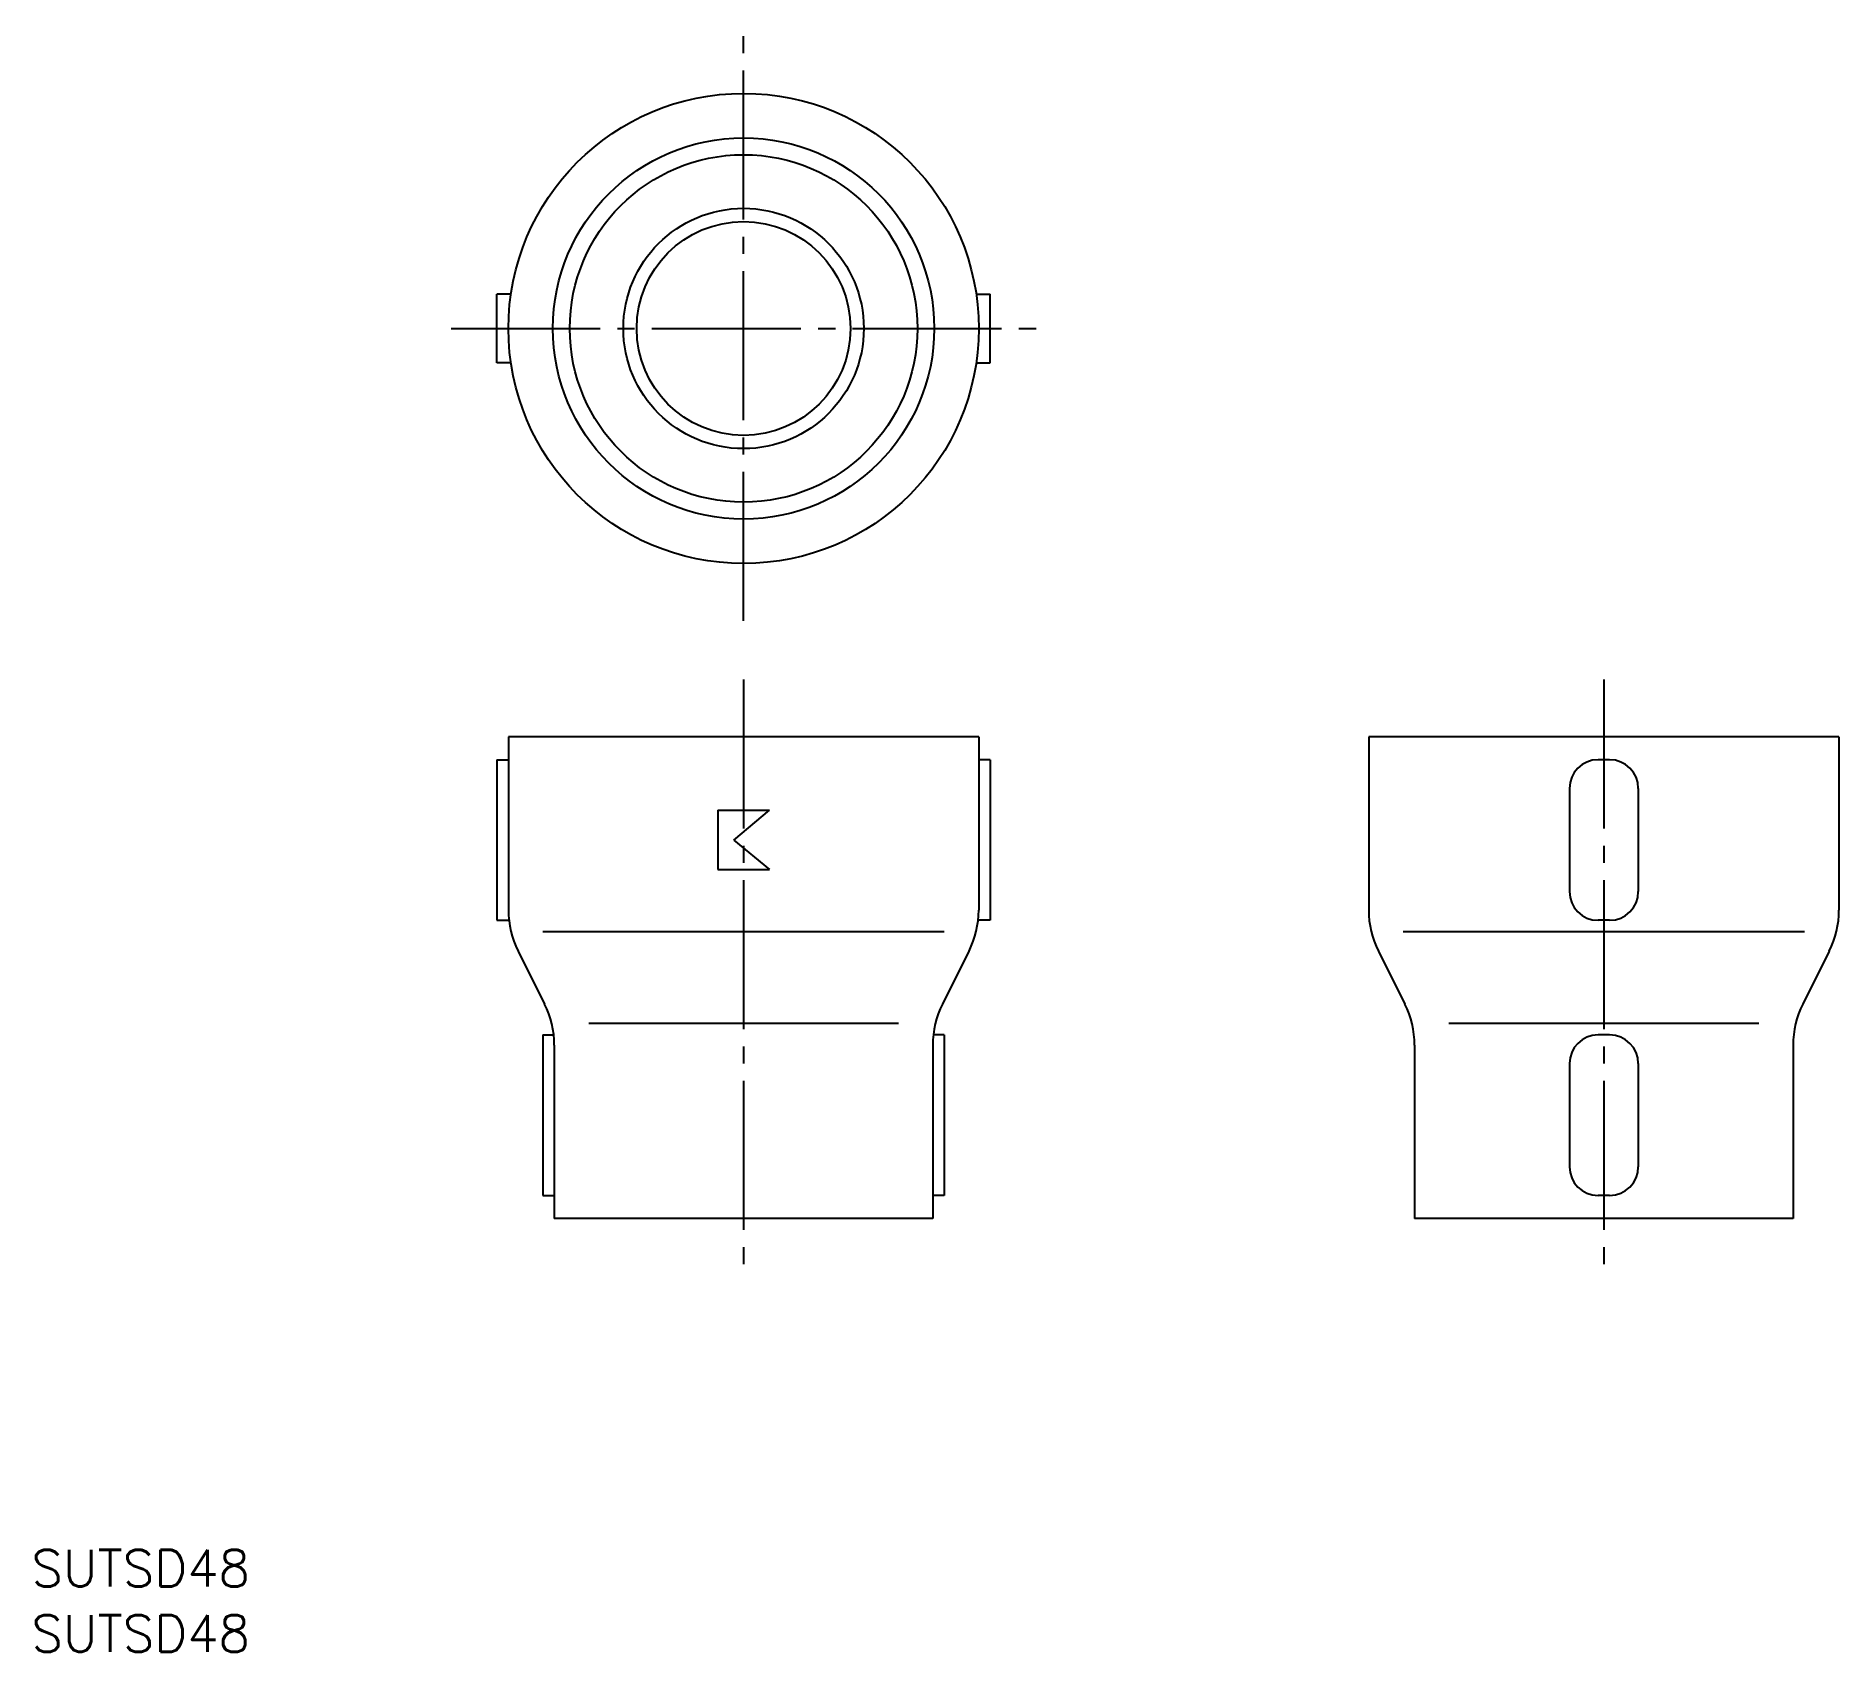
# Model space of a CAD drawing. Extents: x 22 to 179, y 101 to 242.
import ezdxf

# ---------------------------------------------------------------- set-up
doc = ezdxf.new("R2010")
doc.units = 0
doc.linetypes.add('CENTER', pattern=[17.5, 13, -1.5, 1.5, -1.5])
doc.layers.get('0').update_dxf_attribs({"linetype": 'CONTINUOUS'})
doc.layers.add('CENTER', color=1, linetype='CENTER')
doc.styles.get("Standard").update_dxf_attribs({"font": 'txt.shx', "bigfont": '@extfont2.shx'})

msp = doc.modelspace()

# ---------------------------------------------------------------- linework, layer by layer
at = {"color": 7, "linetype": 'CONTINUOUS'}
for p, q in [((63.39, 219.71), (62.17, 219.71)), ((62.17, 213.71), (62.17, 219.71)), ((103.95, 219.71), (105.17, 219.71)), ((105.17, 213.71), (105.17, 219.71)), ((63.39, 213.71), (62.17, 213.71)), ((103.95, 213.71), (105.17, 213.71)), ((104.17, 181.1), (63.17, 181.1)), ((63.17, 181.1), (63.17, 165.99)), ((104.17, 181.1), (104.17, 165.99)), ((179.17, 181.1), (138.17, 181.1)), ((138.17, 181.1), (138.17, 165.99)), ((179.17, 181.1), (179.17, 165.99)), ((62.17, 179.1), (63.17, 179.1)), ((62.17, 179.1), (62.17, 165.1)), ((105.17, 179.1), (104.17, 179.1)), ((105.17, 179.1), (105.17, 165.1)), ((159.17, 179.1), (158.17, 179.1)), ((155.67, 176.6), (155.67, 167.6)), ((161.67, 176.6), (161.67, 167.6)), ((81.42, 174.69), (81.42, 169.52)), ((81.42, 174.69), (85.92, 174.69)), ((82.83, 172.1), (85.92, 174.69)), ((82.83, 172.1), (85.92, 169.52)), ((81.42, 169.52), (85.92, 169.52)), ((62.17, 165.1), (63.22, 165.1)), ((105.17, 165.1), (104.12, 165.1)), ((159.17, 165.1), (158.17, 165.1)), ((101.17, 164.1), (66.17, 164.1)), ((176.17, 164.1), (141.17, 164.1)), ((64.01, 162.41), (66.32, 157.79)), ((103.32, 162.41), (101.01, 157.79)), ((139.01, 162.41), (141.32, 157.79)), ((178.32, 162.41), (176.01, 157.79)), ((97.17, 156.1), (70.17, 156.1)), ((172.17, 156.1), (145.17, 156.1)), ((66.17, 155.1), (67.17, 155.1)), ((66.17, 155.1), (66.17, 141.1)), ((67.17, 154.22), (67.17, 139.1)), ((101.17, 155.1), (100.17, 155.1)), ((100.17, 154.22), (100.17, 139.1)), ((101.17, 155.1), (101.17, 141.1)), ((142.17, 154.22), (142.17, 139.1)), ((159.17, 155.1), (158.17, 155.1)), ((175.17, 154.22), (175.17, 139.1)), ((155.67, 152.6), (155.67, 143.6)), ((161.67, 152.6), (161.67, 143.6)), ((66.17, 141.1), (67.17, 141.1)), ((101.17, 141.1), (100.17, 141.1)), ((159.17, 141.1), (158.17, 141.1)), ((100.17, 139.1), (67.17, 139.1)), ((175.17, 139.1), (142.17, 139.1))]:
    msp.add_line(p, q, dxfattribs=at)
for radius in [20.5, 16.62, 15.15, 10.48, 9.32]:
    msp.add_circle((83.67, 216.71), radius, dxfattribs=at)
for centre, radius, start, end in [((158.17, 176.6), 2.5, 90, 180), ((159.17, 176.6), 2.5, 360, 90), ((158.17, 167.6), 2.5, 180, 270), ((159.17, 167.6), 2.5, 270, 360), ((71.17, 165.99), 8, 180, 206.565), ((96.17, 165.99), 8, 333.435, 0), ((146.17, 165.99), 8, 180, 206.565), ((171.17, 165.99), 8, 333.435, 0), ((59.17, 154.22), 8, 360, 26.565), ((108.17, 154.22), 8, 153.4349, 180), ((134.17, 154.22), 8, 360, 26.565), ((183.17, 154.22), 8, 153.4349, 180), ((158.17, 152.6), 2.5, 90, 180), ((159.17, 152.6), 2.5, 360, 90), ((158.17, 143.6), 2.5, 180, 270), ((159.17, 143.6), 2.5, 270, 360)]:
    msp.add_arc(centre, radius, start, end, dxfattribs=at)
at = {"layer": 'CENTER', "color": 1, "linetype": 'CENTER'}
for p, q in [((83.67, 191.21), (83.67, 242.21)), ((58.17, 216.71), (109.17, 216.71)), ((83.67, 186.1), (83.67, 134.1)), ((158.67, 186.1), (158.67, 134.1))]:
    msp.add_line(p, q, dxfattribs=at)

# ---------------------------------------------------------------- texts
at = {"color": 7, "linetype": 'CONTINUOUS'}
for p in [(21.58, 106.99), (21.58, 101.3)]:
    msp.add_text('SUTSD48', height=3.2, dxfattribs=at).set_placement(p)

doc.saveas('drawing.dxf')
